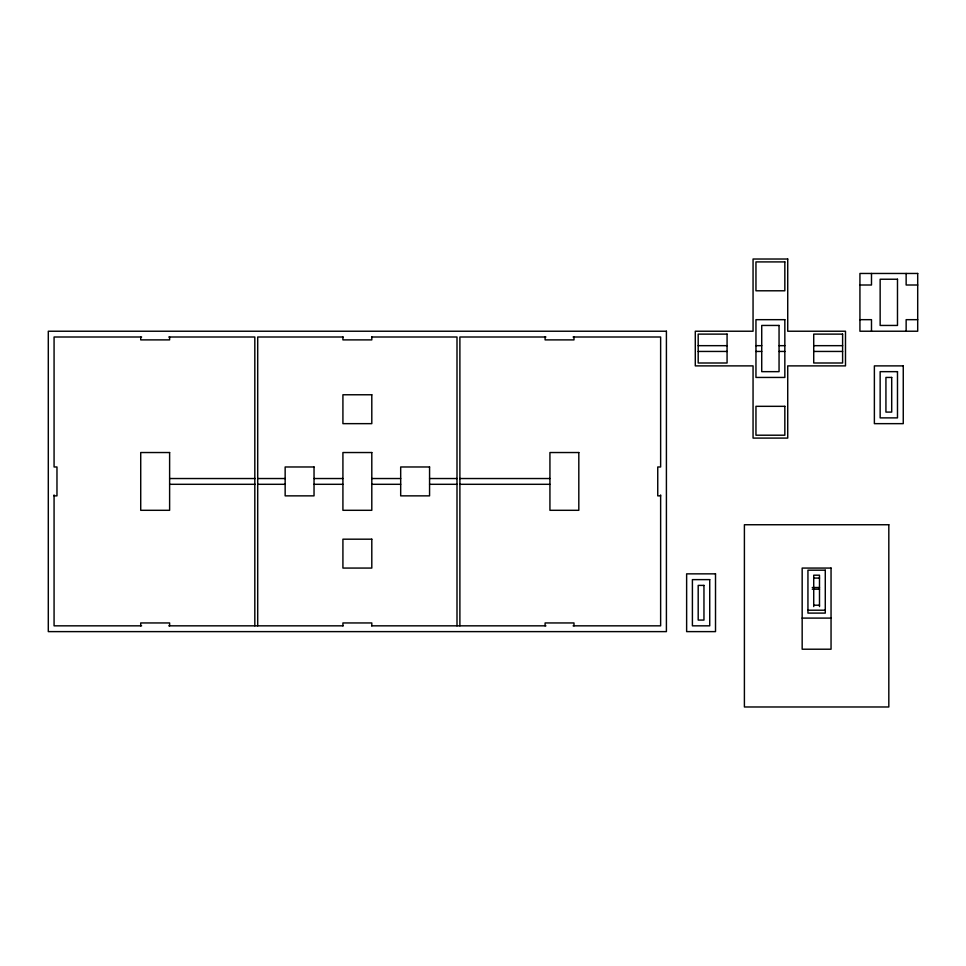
<?xml version="1.0" encoding="UTF-8"?>
<svg xmlns="http://www.w3.org/2000/svg" width="966" height="966" viewBox="0 0 966 966"><rect width="100%" height="100%" fill="white"/><g stroke="black" fill="none" stroke-linecap="round" stroke-linejoin="round"><path stroke-width="1.45" d="M859.933 285.006L871.489 285.006L871.489 273.463M917.7 285.006L906.144 285.006L906.144 273.463M859.933 319.674L871.489 319.674L871.489 331.229M917.7 319.674L906.144 319.674L906.144 331.229M141.616 337.001L54.072 337.001L54.072 466.976L56.97 466.976L56.97 495.86L54.072 495.86M168.784 337.001L254.819 337.001L254.819 625.835M343.123 337.001L257.705 337.001L257.705 625.835M371.596 337.001L457.003 337.001L457.003 625.835M545.923 337.001L459.888 337.001L459.888 625.835M573.092 337.001L660.635 337.001L660.635 466.976L657.749 466.976L657.749 495.86L660.635 495.86M698.189 345.671L727.072 345.671M755.955 345.671L761.727 345.671M779.055 345.671L784.839 345.671M813.722 345.671L842.606 345.671M698.189 351.443L727.072 351.443M755.955 351.443L761.727 351.443M779.055 351.443L784.839 351.443M813.722 351.443L842.606 351.443M169.618 478.532L255.133 478.532M257.705 478.532L285.151 478.532M314.035 478.532L342.918 478.532M371.801 478.532L400.685 478.532M429.568 478.532L457.003 478.532M459.659 478.532L549.932 478.532M169.618 484.304L255.133 484.304M257.705 484.304L285.151 484.304M314.035 484.304L342.918 484.304M371.801 484.304L400.685 484.304M429.568 484.304L457.003 484.304M459.659 484.304L549.932 484.304M813.722 578.079L819.494 578.079M812.273 587.521L819.494 587.521M812.273 589.188L819.494 589.188M813.722 605.211L819.494 605.211M807.938 610.21L825.278 610.21M802.166 618.095L831.05 618.095M141.616 625.835L54.072 625.835L54.072 494.954M168.784 625.835L343.123 625.835M371.596 625.835L545.923 625.835M573.092 625.835L660.635 625.835L660.635 494.954M819.494 606.588L819.494 575.193L813.722 575.193L813.722 606.588M573.985 337.001L573.985 339.887L545.102 339.887L545.102 337.001M573.985 625.835L573.985 622.949L545.102 622.949L545.102 625.835M371.801 337.001L371.801 339.887L342.918 339.887L342.918 337.001M371.801 625.835L371.801 622.949L342.918 622.949L342.918 625.835M169.618 337.001L169.618 339.887L140.722 339.887L140.722 337.001M169.618 625.835L169.618 622.949L140.722 622.949L140.722 625.835M787.725 259.021L753.057 259.021L753.057 331.229L695.291 331.229L695.291 365.885L753.057 365.885L753.057 438.093L787.725 438.093L787.725 365.885L845.492 365.885L845.492 331.229L787.725 331.229L787.725 259.021M784.839 261.907L755.955 261.907L755.955 290.79L784.839 290.79L784.839 261.907M917.7 273.463L859.933 273.463L859.933 331.229L917.7 331.229L917.7 273.463M897.486 279.234L880.147 279.234L880.147 325.445L897.486 325.445L897.486 279.234M784.839 319.674L755.955 319.674L755.955 377.44L784.839 377.44L784.839 319.674M779.055 325.445L761.727 325.445L761.727 371.656L779.055 371.656L779.055 325.445M666.407 331.229L48.3 331.229L48.3 631.619L666.407 631.619L666.407 331.229M727.072 334.115L698.189 334.115L698.189 362.999L727.072 362.999L727.072 334.115M842.606 334.115L813.722 334.115L813.722 362.999L842.606 362.999L842.606 334.115M903.258 365.885L874.375 365.885L874.375 423.651L903.258 423.651L903.258 365.885M897.486 371.656L880.147 371.656L880.147 417.88L897.486 417.88L897.486 371.656M891.703 377.44L885.931 377.44L885.931 412.096L891.703 412.096L891.703 377.44M371.801 394.768L342.918 394.768L342.918 423.651L371.801 423.651L371.801 394.768M784.839 406.324L755.955 406.324L755.955 435.207L784.839 435.207L784.839 406.324M169.618 452.535L140.722 452.535L140.722 510.302L169.618 510.302L169.618 452.535M371.801 452.535L342.918 452.535L342.918 510.302L371.801 510.302L371.801 452.535M578.815 452.535L549.932 452.535L549.932 510.302L578.815 510.302L578.815 452.535M314.035 466.976L285.151 466.976L285.151 495.86L314.035 495.86L314.035 466.976M429.568 466.976L400.685 466.976L400.685 495.86L429.568 495.86L429.568 466.976M888.817 524.743L744.4 524.743L744.4 706.979L888.817 706.979L888.817 524.743M371.801 539.185L342.918 539.185L342.918 568.068L371.801 568.068L371.801 539.185M831.05 568.068L802.166 568.068L802.166 649.212L831.05 649.212L831.05 568.068M825.278 570.182L807.938 570.182L807.938 613.096L825.278 613.096L825.278 570.182M715.516 573.852L686.633 573.852L686.633 631.619L715.516 631.619L715.516 573.852M709.732 579.624L692.405 579.624L692.405 625.835L709.732 625.835L709.732 579.624M703.96 585.396L698.189 585.396L698.189 620.063L703.96 620.063L703.96 585.396"/></g></svg>
